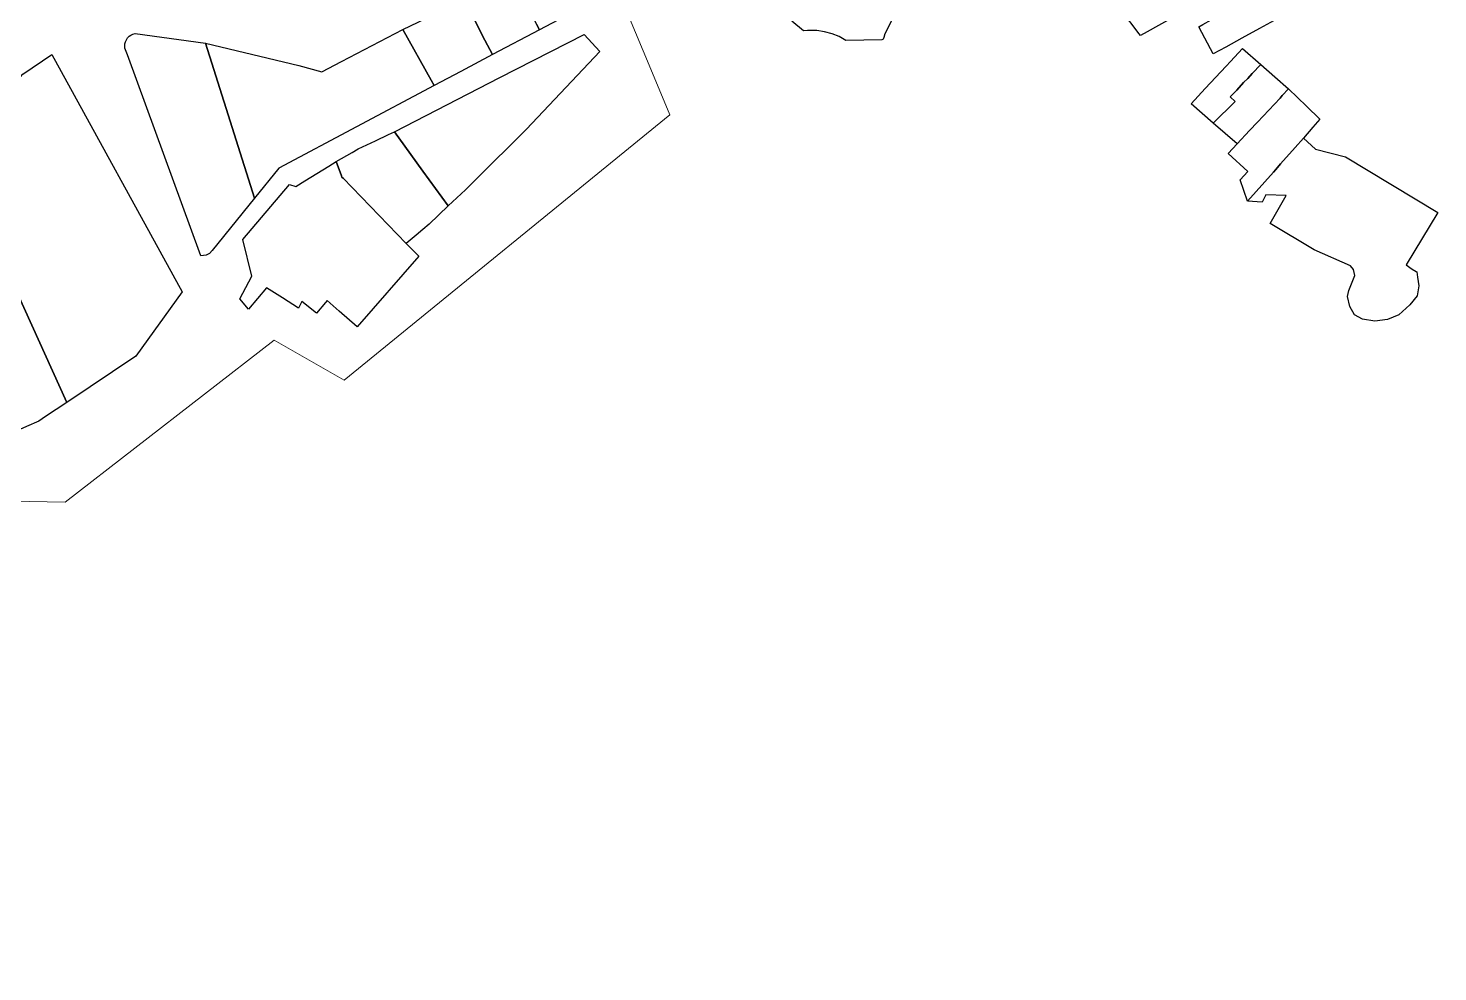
# Model space of a CAD drawing. Header units: metres. Extents: x 3 to 1027712, y 40 to 4430649.
# Drawn here: x 513279.9 to 513581, y 4409545.2 to 4409746.7 of the extents above; entities that cross this region are included whole.
import ezdxf

# ---------------------------------------------------------------- set-up
doc = ezdxf.new("R2010")
doc.units = ezdxf.units.M
doc.header["$MEASUREMENT"] = 0
doc.layers.add('A.ES.SDGC.CP.07003.cadastralparcel — CadastralParcel', color=1, linetype='Continuous')
doc.layers.add('Zonas_Interes_Minero_5_km', color=7, linetype='Continuous', lineweight=9, true_color=0xc0fac1)

msp = doc.modelspace()

# ---------------------------------------------------------------- linework, layer by layer
at = {"layer": 'A.ES.SDGC.CP.07003.cadastralparcel — CadastralParcel', "color": 7, "linetype": 'Continuous', "flags": 128}
for points in [[(513396.36, 4409764.25), (513399.91, 4409760.9), (513400.8, 4409760.05), (513404.89, 4409756.21), (513405.03, 4409755.58), (513405.19, 4409754.92), (513389.12, 4409746.39), (513388.5, 4409747.56), (513387.51, 4409749.41), (513384.91, 4409754.3), (513383.15, 4409757.64), (513396.36, 4409764.25)], [(513527.8, 4409751.04), (513527.85, 4409750.95), (513527.46, 4409750.73), (513518.96, 4409745.93), (513517.54, 4409745.13), (513517.25, 4409745.51), (513513.43, 4409750.48), (513519.22, 4409753.75), (513519.31, 4409753.81), (513519.39, 4409753.86), (513520.23, 4409754.33), (513520.25, 4409754.34), (513523.61, 4409756.23), (513526.23, 4409757.71), (513526.67, 4409757.96), (513542.4, 4409766.84), (513544.18, 4409760.38), (513543.82, 4409760.18), (513528.52, 4409751.46), (513527.8, 4409751.04)], [(513383.15, 4409757.64), (513384.91, 4409754.3), (513387.51, 4409749.41), (513388.5, 4409747.56), (513389.12, 4409746.39), (513379.07, 4409741.06), (513377.46, 4409744.14), (513374.98, 4409748.93), (513373.02, 4409752.72), (513383.15, 4409757.64)], [(513545.39, 4409755.09), (513545.48, 4409754.71), (513546.83, 4409748.78), (513542.92, 4409746.63), (513539.2, 4409744.58), (513535.74, 4409742.68), (513533.06, 4409741.21), (513530.03, 4409746.88), (513529.98, 4409746.97), (513530.84, 4409747.47), (513532.62, 4409748.47), (513538.33, 4409751.69), (513538.28, 4409751.78), (513545.25, 4409755.7), (513545.39, 4409755.09)], [(513373.02, 4409752.72), (513374.98, 4409748.93), (513377.46, 4409744.14), (513379.07, 4409741.06), (513372.31, 4409737.48), (513366.58, 4409734.44), (513365.93, 4409735.61), (513359.92, 4409746.44), (513373.02, 4409752.72)], [(513346.83, 4409739.59), (513359.92, 4409746.44), (513365.93, 4409735.61), (513366.58, 4409734.44), (513333.42, 4409716.85), (513328.21, 4409710.44), (513319.52, 4409737.88), (513317.74, 4409743.49), (513337.71, 4409738.72), (513342.61, 4409737.38), (513346.83, 4409739.59)], [(513301.06, 4409741.02), (513300.54, 4409742.44), (513300.49, 4409742.91), (513300.52, 4409743.37), (513300.64, 4409743.82), (513300.83, 4409744.25), (513301.09, 4409744.63), (513301.42, 4409744.97), (513301.8, 4409745.24), (513302.23, 4409745.43), (513302.68, 4409745.55), (513317.74, 4409743.49), (513319.52, 4409737.88), (513328.21, 4409710.44), (513319.15, 4409699.22), (513318.57, 4409698.58), (513317.88, 4409698.23), (513316.71, 4409698.11), (513301.06, 4409741.02)], [(513358.11, 4409724.61), (513380.64, 4409736.15), (513398.63, 4409745.36), (513402, 4409741.76), (513386.34, 4409725.17), (513382.85, 4409721.69), (513378.88, 4409717.74), (513373.33, 4409712.21), (513369.56, 4409708.79), (513368.22, 4409710.65), (513364.21, 4409716.18), (513360.34, 4409721.53), (513358.11, 4409724.61)], [(513263.9, 4409720.1), (513265.15, 4409721.52), (513278.7, 4409736.87), (513284.91, 4409741.07), (513312.77, 4409690.4), (513302.89, 4409676.66), (513288.14, 4409666.77), (513263.9, 4409720.1)], [(513533.07, 4409726.45), (513528.33, 4409730.58), (513531.34, 4409733.8), (513535.86, 4409738.63), (513536.76, 4409739.6), (513539.34, 4409742.35), (513543.21, 4409738.97), (513541.41, 4409737.06), (513540.42, 4409736), (513539.56, 4409735.08), (513538.07, 4409733.5), (513536.69, 4409732.03), (513537.73, 4409731.08), (513533.07, 4409726.45)], [(513543.21, 4409738.97), (513546.23, 4409736.34), (513549.17, 4409733.78), (513547.81, 4409732.32), (513547.33, 4409731.8), (513542.52, 4409726.66), (513540.82, 4409724.83), (513538.18, 4409722), (513533.07, 4409726.45), (513537.73, 4409731.08), (513536.69, 4409732.03), (513538.07, 4409733.5), (513539.56, 4409735.08), (513540.42, 4409736), (513541.41, 4409737.06), (513543.21, 4409738.97)], [(513547.81, 4409732.32), (513549.17, 4409733.78), (513552.98, 4409730.07), (513555.83, 4409727.3), (513554.37, 4409725.57), (513552.36, 4409723.19), (513550.6, 4409721.22), (513547.47, 4409717.72), (513546.42, 4409716.54), (513545.92, 4409715.98), (513540.37, 4409709.77), (513538.83, 4409714.3), (513540.49, 4409716.07), (513536.24, 4409719.95), (513538.18, 4409722), (513540.82, 4409724.83), (513542.52, 4409726.66), (513547.33, 4409731.8), (513547.81, 4409732.32)], [(513356.82, 4409723.99), (513358.11, 4409724.61), (513360.34, 4409721.53), (513364.21, 4409716.18), (513368.22, 4409710.65), (513369.56, 4409708.79), (513365.53, 4409704.87), (513364.21, 4409703.75), (513362.74, 4409702.51), (513360.62, 4409700.72), (513347.16, 4409714.65), (513346.9, 4409714.92), (513346.81, 4409715.15), (513345.64, 4409718.23), (513349.11, 4409720.19), (513350.38, 4409720.91), (513354.05, 4409722.67), (513356.82, 4409723.99)], [(513550.6, 4409721.22), (513552.36, 4409723.19), (513554.89, 4409720.9), (513561.33, 4409719.27), (513581.05, 4409707.33), (513574.31, 4409696.15), (513575.55, 4409695.28), (513576.42, 4409694.74), (513576.54, 4409694.67), (513576.71, 4409693.52), (513576.98, 4409691.69), (513576.65, 4409689.56), (513575.06, 4409687.61), (513572.69, 4409685.48), (513570.28, 4409684.47), (513567.56, 4409684.13), (513564.94, 4409684.57), (513563.24, 4409685.47), (513562.23, 4409687.3), (513561.76, 4409689.44), (513562.04, 4409690.71), (513563.35, 4409693.88), (513563.05, 4409695.17), (513562.42, 4409695.99), (513554.66, 4409699.37), (513545.25, 4409704.97), (513548.11, 4409710.01), (513548.65, 4409710.96), (513544.28, 4409711.13), (513543.49, 4409709.53), (513540.37, 4409709.77), (513545.92, 4409715.98), (513546.42, 4409716.54), (513547.47, 4409717.72), (513550.6, 4409721.22)], [(513258.65, 4409713.67), (513263.9, 4409720.1), (513288.14, 4409666.77), (513283.56, 4409663.75), (513282.13, 4409662.81), (513279.53, 4409661.67), (513271.42, 4409658.12), (513270.87, 4409658.02), (513267.23, 4409657.35), (513253.49, 4409686.88), (513255.03, 4409688.23), (513258.31, 4409691.11), (513260.09, 4409692.67), (513253.14, 4409707.02), (513253.51, 4409707.36), (513258.65, 4409713.67)], [(513344.08, 4409717.26), (513345.64, 4409718.23), (513346.81, 4409715.15), (513346.9, 4409714.92), (513347.16, 4409714.65), (513360.62, 4409700.72), (513363.32, 4409698.01), (513350.14, 4409682.91), (513346.3, 4409686.28), (513343.73, 4409688.53), (513343.4, 4409688.15), (513341.48, 4409685.87), (513338.29, 4409688.35), (513337.58, 4409686.95), (513334.18, 4409689.12), (513330.81, 4409691.27), (513326.93, 4409686.73), (513325.08, 4409688.9), (513327.67, 4409693.75), (513325.74, 4409701.56), (513335.67, 4409713.34), (513337.01, 4409712.87), (513338.97, 4409714.09), (513344.08, 4409717.26)]]:
    msp.add_lwpolyline(points, close=True, dxfattribs=at)
msp.add_lwpolyline([(513465.4, 4409750.38), (513462.91, 4409745.51), (513462.66, 4409744.69), (513462.58, 4409744.51), (513462.53, 4409744.39), (513462.25, 4409744.21), (513454.58, 4409744.1), (513453.13, 4409744.9), (513451.61, 4409745.52), (513450.02, 4409745.95), (513448.39, 4409746.18), (513446.74, 4409746.21), (513446.37, 4409746.19), (513445.5, 4409746.11), (513443.05, 4409748.2)], dxfattribs=at)
at = {"layer": 'Zonas_Interes_Minero_5_km'}
msp.add_lwpolyline([(513224.43, 4410132.07), (513264.79, 4410054.76), (513269.78, 4410045.07), (513279.66, 4410025.63), (513284.55, 4410015.88), (513303.88, 4409976.79), (513308.67, 4409966.99), (513318.12, 4409947.34), (513322.79, 4409937.49), (513359.74, 4409858.5), (513364.3, 4409848.6), (513373.33, 4409828.74), (513377.78, 4409818.79), (513395.39, 4409778.89), (513399.74, 4409768.89), (513408.33, 4409748.84), (513412.57, 4409738.8), (513416.96, 4409728.24), (513347.37, 4409671.51), (513332.39, 4409680.09), (513287.79, 4409645.5), (513245.66, 4409646.28), (513162.98, 4409598.03), (512959.57, 4409545.2)], dxfattribs=at)

doc.saveas('drawing.dxf')
